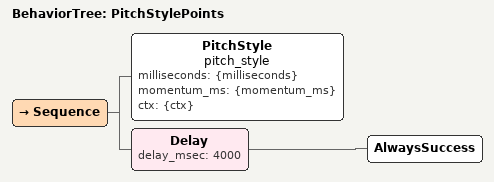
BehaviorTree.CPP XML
<root BTCPP_format="4" main_tree_to_execute="PitchStyleTest">
    <BehaviorTree ID="PitchStylePoints">
        <Sequence>
            <PitchStyle name="pitch_style" milliseconds="{milliseconds}" momentum_ms="{momentum_ms}" ctx="{ctx}" />
            <Delay delay_msec="4000"><AlwaysSuccess/></Delay>
        </Sequence>
    </BehaviorTree>
</root>
